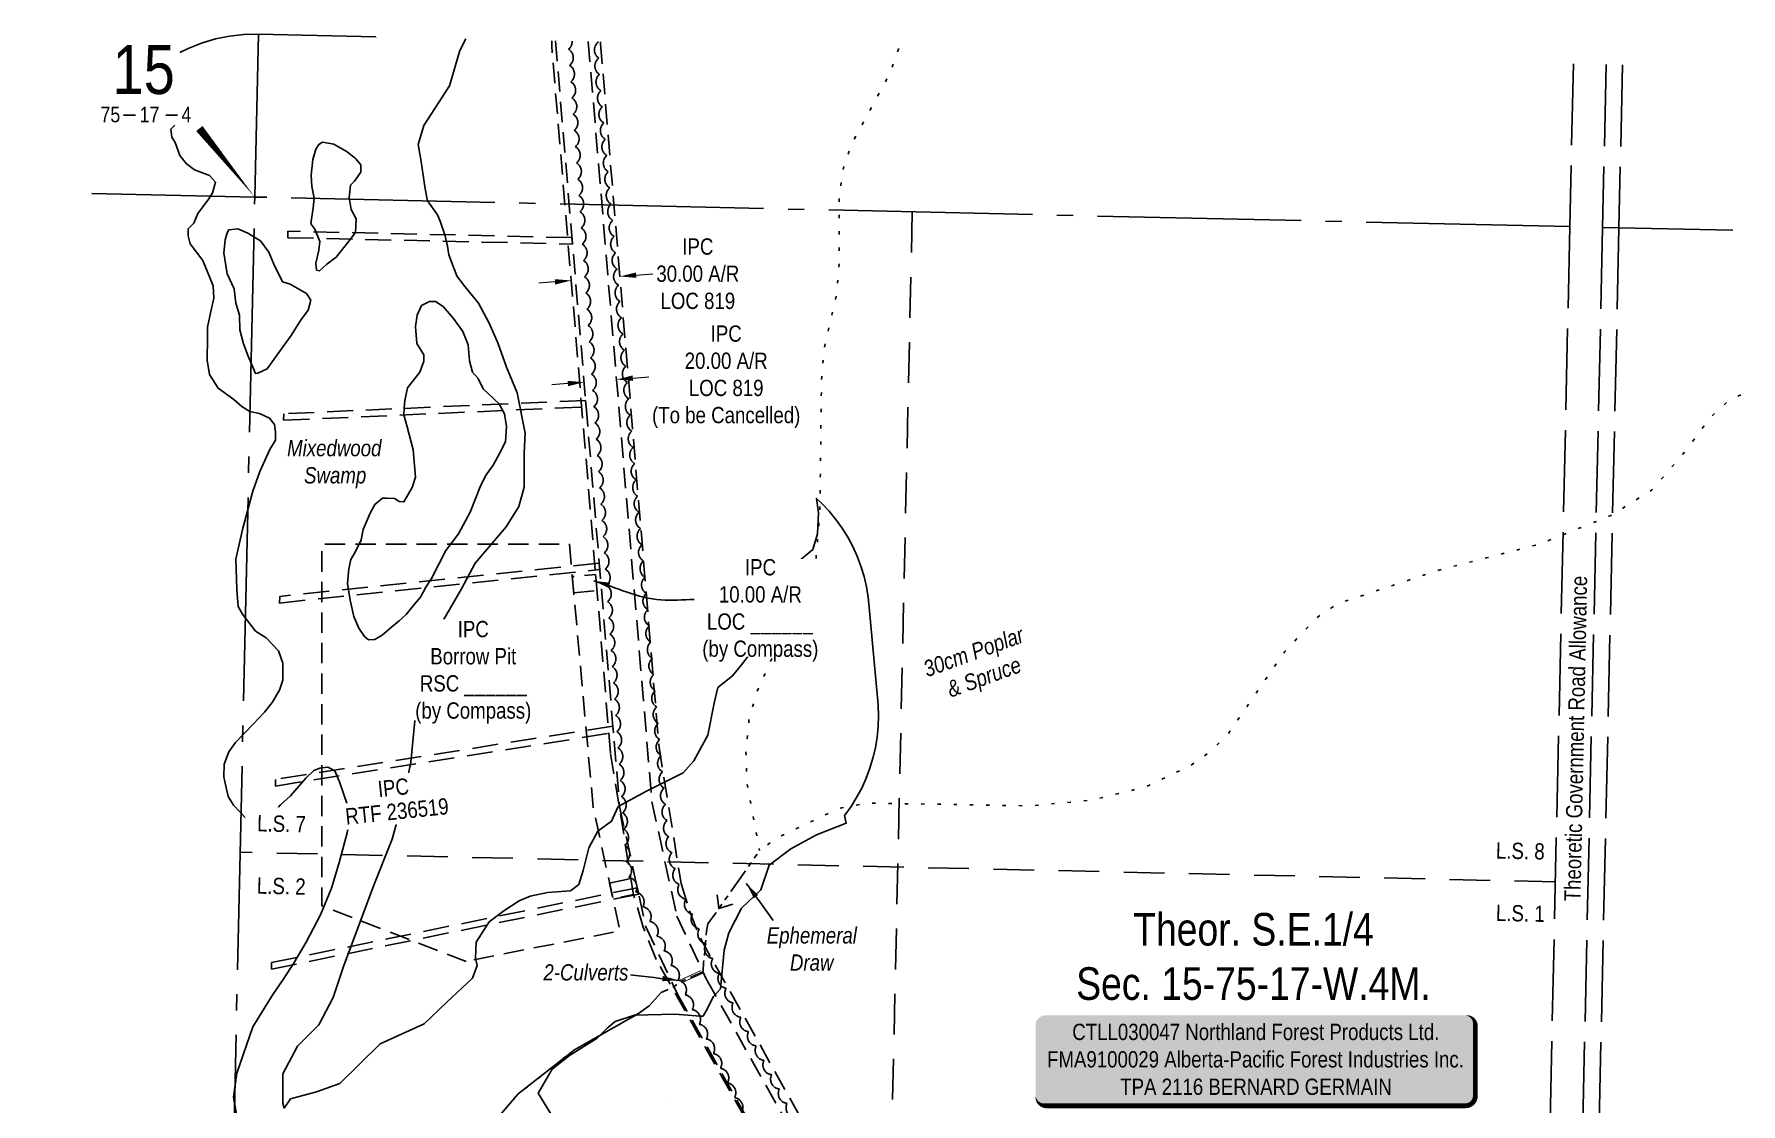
# Model space of a CAD drawing. Extents: x 398383 to 402710, y 6149487 to 6151334.
# Drawn here: x 401663 to 402710, y 6150678 to 6151334 of the extents above; entities that cross this region are included whole.
import ezdxf
from ezdxf.enums import TextEntityAlignment as Align

# ---------------------------------------------------------------- set-up
doc = ezdxf.new("R2010")
doc.units = 0
doc.header["$LTSCALE"] = 5
for name, pattern in [('0', [1, 1, 0]), ('foc-ACCESSROAD', [3.75, 2.5, -1.25]), ('foc-LSD', [8, 5, -3]), ('foc-QUARTERLINE', [33, 25, -3, 2, -3]), ('foc-TOPO-ephemeral', [6.25, 3.125, -0.625, 0.625, -0.625, 0.625, -0.625]), ('foc-UNSURVEYED', [12.5, 10, -2.5]), ('foc-WHEELTRACKS', [2, 0.4, -1.6]), ('HIDDEN2', [4.7625, 3.175, -1.5875])]:
    doc.linetypes.add(name, pattern=pattern)
for name, color, linetype in [('10', 1, 'Continuous'), ('9', 3, 'Continuous'), ('C-AR', 13, 'foc-ACCESSROAD'), ('C-SYMBOL', 7, 'Continuous'), ('C-WS', 13, 'foc-ACCESSROAD'), ('Contour_Line_Intermediate', 254, 'Continuous'), ('L-QSEC', 8, 'foc-QUARTERLINE'), ('L-ROAD-T', 7, 'Continuous'), ('L-SECLBL', 7, 'Continuous'), ('L-SECTION-LSD', 7, 'foc-LSD'), ('L-USEC', 7, 'foc-UNSURVEYED'), ('T-BUSH', 110, '0'), ('T-BUSH-T', 110, 'Continuous'), ('T-DRAW', 143, 'foc-TOPO-ephemeral'), ('T-EXISTING TFA', 220, 'HIDDEN2'), ('T-EXISTING TFA-T', 220, 'Continuous'), ('T-WATER-P3', 160, 'foc-WHEELTRACKS'), ('T-WATER-T', 170, 'Continuous'), ('WETLAND', 143, 'Continuous'), ('WETLAND-T', 146, 'Continuous')]:
    doc.layers.add(name, color=color, linetype=linetype)
for name, color, linetype, lineweight in [('AS-GENERAL', 48, 'Continuous', 18), ('C-AR-T', 13, 'Continuous', 9), ('T-TEXT', 48, 'Continuous', 18)]:
    doc.layers.add(name, color=color, linetype=linetype, lineweight=lineweight)
doc.styles.add('100L', font='ARIALN.TTF', dxfattribs={"height": 11})
doc.styles.add('175L', font='ARIALN.TTF', dxfattribs={"height": 20})
doc.styles.add('80', font='ARIALN.TTF', dxfattribs={"height": 10})
doc.styles.add('80CG', font='ARIALN.TTF', dxfattribs={"height": 10})
doc.styles.add('80L', font='ARIALN.TTF', dxfattribs={"height": 10})
doc.styles.add('foc-LtypeFont', font='ARIALN.TTF', dxfattribs={"height": 7.35})
doc.styles.add('SIMPLEX', font='ARIALN.TTF')
doc.linetypes.add('foc-TOPO-flowdirection-NOLINE', pattern='A,0,[">",foc-LtypeFont,S=0.3,R=0,X=0,Y=-0.945],-20,[">",foc-LtypeFont,S=0.3,R=0,X=0,Y=-0.945],0', length=20)
doc.dimstyles.new('Compass 5 000', dxfattribs={"dimscale": 5, "dimtxt": 9, "dimasz": 2, "dimexe": 0.2, "dimexo": 0.0625, "dimgap": 0.5, "dimtad": 0, "dimtih": 1, "dimtoh": 1, "dimzin": 0, "dimdsep": 46, "dimtxsty": '80CG', "dimcen": 0.1, "dimse1": 1, "dimse2": 1, "dimclrd": 256, "dimclrt": 256, "dimaunit": 1, "dimadec": 4, "dimazin": 0, "dimtfac": 0.06, "dimtofl": 0, "dimtmove": 0, "dimatfit": 1, "dimfxl": 0.2, "dimtolj": 1, "dimtzin": 0, "dimlwd": -1, "dimarcsym": 0})

# ---------------------------------------------------------------- blocks, each defined once
blk = doc.blocks.new('L-SECLBL')
at = {"layer": '9', "color": 7}
for p, q in [((-5.1, -27.8), (-12.3, -27.8)), ((20.7, -27.8), (13.5, -27.8))]:
    blk.add_line(p, q, dxfattribs=at)
at = {"layer": '10', "color": 2, "style": 'SIMPLEX'}
blk.add_attdef('SEC', text='', height=30, dxfattribs=at).set_placement((0, 0), align=Align.MIDDLE)
at = {"layer": '10', "color": 5, "style": '80L'}
blk.add_attdef('TWP', text='', height=9.5, dxfattribs=at).set_placement((-14.4, -27.4), align=Align.MIDDLE_RIGHT)
blk.add_attdef('RGE', text='', height=9.5, dxfattribs=at).set_placement((3.6, -27.4), align=Align.MIDDLE_CENTER)
blk.add_attdef('MER', text='', height=9.5, dxfattribs=at).set_placement((23.2, -27.4), align=Align.MIDDLE_LEFT)
blk = doc.blocks.new('*U435')
h = blk.add_hatch(color=255)
edge = h.paths.add_edge_path()
edge.add_line((-129, -28.5), (129, -28.5))
edge.add_arc((129, -22.5), 6, 270, 360)
edge.add_line((135, -22.5), (135, 21))
edge.add_arc((129, 21), 6, 0, 90)
edge.add_line((129, 27), (-129, 27))
edge.add_arc((-129, 21), 6, 90, 180)
edge.add_line((-135, 21), (-135, -22.5))
edge.add_arc((-129, -22.5), 6, 180, 270)
at = {"color": 44, "flags": 128}
blk.add_lwpolyline([(-129, -28.5, 3, 3, 0), (129, -28.5, 3, 3, 0.414214), (135, -22.5, 3, 3, 0), (135, 21, 3, 0, 0.414214), (129, 27, 0, 0, 0), (-129, 27, 0, 0, 0.414214), (-135, 21, 0, 0, 0), (-135, -22.5, 0, 3, 0.414214)], format="xyseb", close=True, dxfattribs=at)
at = {"color": 44, "style": '80'}
blk.add_attdef('ENTER_TEXT_001', (-36, -5), '', height=10, dxfattribs=at)
blk = doc.blocks.new('*D458')
at = {"layer": 'C-AR-T', "transparency": 16777216}
for p, q in [((402032, 6151186.2), (402042.3, 6151187)), ((401982.2, 6151182), (401972.2, 6151181.2))]:
    blk.add_line(p, q, dxfattribs=at)
for points in [[(402031.9, 6151187.8), (402032.2, 6151184.5), (402022.1, 6151185.4)], [(401982.1, 6151183.7), (401982.3, 6151180.4), (401992.2, 6151182.9)]]:
    blk.add_solid(points, dxfattribs=at)
at = {"layer": 'C-AR-T', "transparency": 16777216, "insert": (402069.9, 6151187), "char_height": 10, "attachment_point": 5, "style": '80CG', "bg_fill": 3, "box_fill_scale": 1.1, "bg_fill_color": 256, "bg_fill_true_color": 13158600, "bg_fill_transparency": 0}
blk.add_mtext('\\A1;IPC\\P30.00 A/R\\PLOC 819', dxfattribs=at)
blk = doc.blocks.new('*D459')
at = {"layer": 'C-AR-T', "transparency": 16777216}
for p, q in [((402030, 6151123), (402039.9, 6151123.8)), ((401990.1, 6151119.6), (401980.2, 6151118.8))]:
    blk.add_line(p, q, dxfattribs=at)
for points in [[(402029.8, 6151124.6), (402030.1, 6151121.3), (402020, 6151122.1)], [(401990, 6151121.3), (401990.3, 6151118), (402000.1, 6151120.5)]]:
    blk.add_solid(points, dxfattribs=at)
at = {"layer": 'C-AR-T', "transparency": 16777216, "insert": (402087.3, 6151123.8), "char_height": 10, "attachment_point": 5, "style": '80CG', "bg_fill": 3, "box_fill_scale": 1.1, "bg_fill_color": 256, "bg_fill_true_color": 13158600, "bg_fill_transparency": 0}
blk.add_mtext('\\A1;IPC\\P20.00 A/R\\PLOC 819\\P(To be Cancelled)', dxfattribs=at)

msp = doc.modelspace()

# ---------------------------------------------------------------- linework, layer by layer
at = {"layer": 'AS-GENERAL', "const_width": 0.5, "flags": 128}
for points in [[(402059.194, 6150753.611), (402072.01, 6150759.454)], [(402072.863, 6150757.693), (402060.019, 6150751.89)]]:
    msp.add_lwpolyline(points, dxfattribs=at)
at = {"layer": 'C-AR'}
for points in [[(402203.551, 6149495.768), (402216.748, 6149627.374), (402233.568, 6149740.545), (402235.62, 6149789.806), (402225.161, 6149910.512), (402222.538, 6149956.557), (402222.363, 6150001.278), (402224.326, 6150030.381), (402228.744, 6150061.447), (402255.346, 6150173.078), (402259.068, 6150206.685), (402258.942, 6150229.77), (402255.481, 6150259.751), (402226.775, 6150384.793), (402203.449, 6150457.432), (402153.602, 6150570.967), (402044.349, 6150766.216), (402036.347, 6150786.08), (402030.401, 6150806.046), (402016.275, 6150892.829), (401980.186, 6151327.118), (401980.184, 6151329.988)], [(401982.536, 6151329.935), (402021.906, 6150860.039), (402037.941, 6150786.292), (402057.189, 6150745.224), (402145.641, 6150587.651), (402188.036, 6150499.091), (402208.708, 6150448.215), (402222.701, 6150405.977), (402257.167, 6150261.665), (402261.81, 6150205.082), (402245.723, 6150123.398), (402234.605, 6150082.486), (402224.676, 6150019.459), (402223.382, 6149976.137), (402239.32, 6149769.751), (402234.649, 6149729.4), (402223.493, 6149671.154), (402204.546, 6149495.746)], [(402002.637, 6151329.482), (402041.719, 6150863.01), (402056.998, 6150792.738), (402074.981, 6150754.372), (402163.393, 6150596.87), (402206.33, 6150507.178), (402227.478, 6150455.129), (402241.948, 6150411.453), (402276.967, 6150264.823), (402281.962, 6150203.946), (402265.201, 6150118.839), (402254.184, 6150078.297), (402244.622, 6150017.598), (402243.398, 6149976.61), (402259.401, 6149769.367), (402254.424, 6149726.366), (402243.282, 6149668.195), (402224.606, 6149495.294)], [(402010.173, 6151329.313), (402010.173, 6151328.374), (402046.063, 6150896.486), (402059.691, 6150812.762), (402064.687, 6150795.984), (402071.452, 6150779.193), (402180.478, 6150584.347), (402231.529, 6150468.072), (402255.717, 6150392.747), (402285.081, 6150264.842), (402288.921, 6150231.577), (402289.065, 6150205.111), (402284.948, 6150167.932), (402258.238, 6150055.848), (402254.172, 6150027.257), (402252.355, 6150000.326), (402252.523, 6149957.469), (402255.076, 6149912.66), (402265.662, 6149790.479), (402263.464, 6149737.708), (402246.515, 6149623.671), (402233.622, 6149495.091)]]:
    msp.add_lwpolyline(points, dxfattribs=at)
at = {"layer": 'C-AR', "flags": 128}
for points in [[(401993.736, 6150991.2), (402007.993, 6150992.491), (402007.165, 6151002.453), (401992.834, 6151001.155)], [(402015.771, 6150813.083), (402028.795, 6150815.915), (402030.401, 6150806.046), (402017.895, 6150803.315)]]:
    msp.add_lwpolyline(points, close=True, dxfattribs=at)
at = {"layer": 'Contour_Line_Intermediate', "color": 254, "linetype": 'HIDDEN2', "true_color": 0xd9d9d9, "elevation": 640.6, "flags": 128}
msp.add_lwpolyline([(402051.287, 6150678.587), (402051.284, 6150678.588), (402051.266, 6150678.606), (402051.282, 6150678.587), (402051.284, 6150678.584), (402051.288, 6150678.583), (402051.287, 6150678.587)], close=True, dxfattribs=at)
at = {"layer": 'L-QSEC'}
for p, q in [((401797.936, 6151234.106), (401800.167, 6151334.043)), ((401797.936, 6151234.106), (401697.959, 6151236.358)), ((401779.978, 6150429.957), (401797.936, 6151234.106)), ((402605.138, 6151215.925), (401797.936, 6151234.106)), ((402705.114, 6151213.674), (402625.242, 6151215.472))]:
    msp.add_line(p, q, dxfattribs=at)
at = {"layer": 'L-SECLBL', "flags": 128}
msp.add_lwpolyline([(401797.936, 6151234.106, 0, 4.998, 0), (401763.917, 6151276.165, 0, 0, 0)], format="xyseb", dxfattribs=at)
at = {"layer": 'L-SECTION-LSD'}
for p, q in [((402201.537, 6151225.016), (402183.656, 6150420.867)), ((402596.236, 6150813.851), (401788.957, 6150832.032))]:
    msp.add_line(p, q, dxfattribs=at)
at = {"layer": 'L-USEC'}
for p, q in [((402607.351, 6151315.862), (402605.138, 6151215.925)), ((402627.455, 6151315.409), (402625.242, 6151215.48)), ((402637.507, 6151315.183), (402635.294, 6151215.257)), ((402605.138, 6151215.925), (402587.333, 6150411.777)), ((402625.242, 6151215.472), (402607.437, 6150411.332)), ((402635.294, 6151215.257), (402617.712, 6150421.161))]:
    msp.add_line(p, q, dxfattribs=at)
at = {"layer": 'T-BUSH', "flags": 128}
for points in [[(402204.66, 6149495.743, 0.18322405), (402202.652, 6149499.575, 0.52056705), (402203.797, 6149509.506, 0.52056705), (402204.943, 6149519.436, 0.52056705), (402206.088, 6149529.366, 0.52056705), (402207.233, 6149539.297, 0.52056705), (402208.379, 6149549.227, 0.52056705), (402209.524, 6149559.157, 0.52056705), (402210.669, 6149569.088, 0.52056705), (402211.815, 6149579.018, 0.52056705), (402212.96, 6149588.948, 0.52056705), (402214.105, 6149598.879, 0.52056705), (402215.251, 6149608.809, 0.52056705), (402216.396, 6149618.739, 0.52056705), (402217.542, 6149628.67, 0.52056705), (402218.687, 6149638.6, 0.52056705), (402219.832, 6149648.53, 0.52056705), (402220.978, 6149658.461, 0.52056705), (402222.123, 6149668.391, 0.52056705), (402223.268, 6149678.321, 0.52056705), (402224.414, 6149688.252, 0.52056705), (402225.559, 6149698.182, 0.52056705), (402226.704, 6149708.112, 0.52056705), (402227.85, 6149718.043, 0.52056705), (402228.995, 6149727.973, 0.52056705), (402230.14, 6149737.903, 0.52056705), (402231.286, 6149747.834, 0.52056705), (402232.431, 6149757.764, 0.52056705), (402233.576, 6149767.694, 0.52056705), (402234.722, 6149777.625, 0.52056705), (402235.867, 6149787.555, 0.52056705), (402236.682, 6149797.497, 0.52056705), (402236.272, 6149807.485, 0.52056705), (402235.863, 6149817.473, 0.52056705), (402235.453, 6149827.461, 0.52056705), (402235.043, 6149837.448, 0.52056705), (402234.633, 6149847.436, 0.52056705), (402234.224, 6149857.424, 0.52056705), (402233.814, 6149867.412, 0.52056705), (402233.404, 6149877.399, 0.52056705), (402232.994, 6149887.387, 0.52056705), (402232.585, 6149897.375, 0.52056705), (402232.175, 6149907.363, 0.52056705), (402231.765, 6149917.35, 0.52056705), (402231.355, 6149927.338, 0.52056705), (402230.946, 6149937.326, 0.52056705), (402230.536, 6149947.314, 0.52056705), (402230.126, 6149957.302, 0.52056705), (402229.717, 6149967.289, 0.52056705), (402229.307, 6149977.277, 0.52056705), (402228.897, 6149987.265, 0.52056705), (402228.487, 6149997.253, 0.52056705), (402228.078, 6150007.24, 0.52056705), (402227.668, 6150017.228, 0.52056705), (402227.258, 6150027.216, 0.52056705), (402226.848, 6150037.204, 0.52056705), (402226.439, 6150047.191, 0.52056705), (402228.043, 6150056.993, 0.52056705), (402230.275, 6150066.737, 0.52056705), (402232.507, 6150076.481, 0.52056705), (402234.739, 6150086.224, 0.52056705), (402236.971, 6150095.968, 0.52056705), (402239.203, 6150105.712, 0.52056705), (402241.435, 6150115.456, 0.52056705), (402243.667, 6150125.2, 0.52056705), (402245.899, 6150134.943, 0.52056705), (402248.131, 6150144.687, 0.52056705), (402250.363, 6150154.431, 0.52056705), (402252.595, 6150164.175, 0.52056705), (402254.827, 6150173.918, 0.52056705), (402256.558, 6150183.735, 0.52056705), (402257.193, 6150193.711, 0.52056705), (402257.827, 6150203.687, 0.52056705), (402258.462, 6150213.663, 0.52056705), (402257.991, 6150223.592, 0.52056705), (402256.504, 6150233.477, 0.52056705), (402255.018, 6150243.362, 0.52056705), (402253.531, 6150253.247, 0.52056705), (402252.045, 6150263.132, 0.52056705), (402250.558, 6150273.017, 0.52056705), (402249.072, 6150282.902, 0.52056705), (402247.585, 6150292.787, 0.52056705), (402246.099, 6150302.672, 0.52056705), (402243.711, 6150312.346, 0.52056705), (402240.663, 6150321.866, 0.52056705), (402237.615, 6150331.386, 0.52056705), (402234.566, 6150340.906, 0.52056705), (402231.518, 6150350.426, 0.52056705), (402228.47, 6150359.946, 0.52056705), (402225.422, 6150369.467, 0.52056705), (402222.373, 6150378.987, 0.52056705), (402219.325, 6150388.507, 0.52056705), (402216.277, 6150398.027, 0.52056705), (402213.229, 6150407.547, 0.52056705), (402210.181, 6150417.067, 0.52056705), (402207.132, 6150426.587, 0.52056705), (402204.084, 6150436.107, 0.52056705), (402201.036, 6150445.627, 0.52056705), (402197.988, 6150455.147, 0.52056705), (402194.939, 6150464.667, 0.52056705), (402191.891, 6150474.187, 0.52056705), (402188.434, 6150483.543, 0.52056705), (402184.059, 6150492.531, 0.52056705), (402179.685, 6150501.519, 0.52056705), (402175.31, 6150510.507, 0.52056705), (402170.935, 6150519.495, 0.52056705), (402166.56, 6150528.483, 0.52056705), (402162.185, 6150537.471, 0.52056705), (402157.811, 6150546.459, 0.52056705), (402153.436, 6150555.447, 0.52056705), (402149.061, 6150564.435, 0.52056705), (402144.686, 6150573.424, 0.52056705), (402140.312, 6150582.412, 0.52056705), (402135.937, 6150591.4, 0.52056705), (402131.562, 6150600.388, 0.52056705), (402127.187, 6150609.376, 0.52056705), (402122.813, 6150618.364, 0.52056705), (402118.438, 6150627.352, 0.52056705), (402114.104, 6150636.359, 0.52056705), (402109.771, 6150645.368, 0.52056705), (402105.439, 6150654.376, 0.52056705), (402101.106, 6150663.385, 0.52056705), (402096.774, 6150672.393, 0.52056705), (402092.441, 6150681.402, 0.52056705), (402088.108, 6150690.41, 0.52056705), (402083.776, 6150699.419, 0.52056705), (402079.443, 6150708.427, 0.52056705), (402075.111, 6150717.435, 0.52056705), (402070.778, 6150726.444, 0.52056705), (402066.446, 6150735.452, 0.52056705), (402062.113, 6150744.461, 0.52056705), (402057.781, 6150753.469, 0.52056705), (402053.448, 6150762.478, 0.52056705), (402049.115, 6150771.486, 0.52056705), (402044.783, 6150780.495, 0.52056705), (402040.45, 6150789.503, 0.52056705), (402036.118, 6150798.512, 0.52056705), (402031.785, 6150807.52, 0.52056705), (402027.453, 6150816.528, 0.52056705), (402025.828, 6150826.256, 0.52056705), (402025.121, 6150836.227, 0.52056705), (402024.415, 6150846.198, 0.52056705), (402023.709, 6150856.169, 0.52056705), (402023.002, 6150866.14, 0.52056705), (402022.296, 6150876.112, 0.52056705), (402021.589, 6150886.083, 0.52056705), (402020.883, 6150896.054, 0.52056705), (402020.177, 6150906.025, 0.52056705), (402019.47, 6150915.996, 0.52056705), (402018.764, 6150925.967, 0.52056705), (402018.057, 6150935.939, 0.52056705), (402017.351, 6150945.91, 0.52056705), (402016.645, 6150955.881, 0.52056705), (402015.938, 6150965.852, 0.52056705), (402015.232, 6150975.823, 0.52056705), (402014.525, 6150985.794, 0.52056705), (402013.819, 6150995.766, 0.52056705), (402013.113, 6151005.737, 0.52056705), (402012.406, 6151015.708, 0.52056705), (402011.7, 6151025.679, 0.52056705), (402010.994, 6151035.65, 0.52056705), (402010.287, 6151045.621, 0.52056705), (402009.581, 6151055.593, 0.52056705), (402008.874, 6151065.564, 0.52056705), (402008.168, 6151075.535, 0.52056705), (402007.462, 6151085.506, 0.52056705), (402006.755, 6151095.477, 0.52056705), (402006.049, 6151105.448, 0.52056705), (402005.342, 6151115.42, 0.52056705), (402004.636, 6151125.391, 0.52056705), (402003.93, 6151135.362, 0.52056705), (402003.223, 6151145.333, 0.52056705), (402002.517, 6151155.304, 0.52056705), (402001.81, 6151165.275, 0.52056705), (402001.104, 6151175.247, 0.52056705), (402000.398, 6151185.218, 0.52056705), (401999.691, 6151195.189, 0.52056705), (401998.985, 6151205.16, 0.52056705), (401998.279, 6151215.131, 0.52056705), (401997.572, 6151225.103, 0.52056705), (401996.866, 6151235.074, 0.52056705), (401996.159, 6151245.045, 0.52056705), (401995.453, 6151255.016, 0.52056705), (401994.747, 6151264.987, 0.52056705), (401994.04, 6151274.958, 0.52056705), (401993.334, 6151284.93, 0.52056705), (401992.627, 6151294.901, 0.52056705), (401991.921, 6151304.872, 0.52056705), (401991.215, 6151314.843, 0.52056705), (401990.508, 6151324.814, 0.23260516), (401992.764, 6151329.705)], [(402222.099, 6149495.35, -0.16403937), (402224.852, 6149498.111, -0.52056705), (402226.338, 6149507.996, -0.52056705), (402227.824, 6149517.881, -0.52056705), (402229.311, 6149527.766, -0.52056705), (402230.797, 6149537.651, -0.52056705), (402232.283, 6149547.536, -0.52056705), (402233.77, 6149557.421, -0.52056705), (402235.256, 6149567.306, -0.52056705), (402236.742, 6149577.191, -0.52056705), (402238.229, 6149587.076, -0.52056705), (402239.715, 6149596.961, -0.52056705), (402241.202, 6149606.847, -0.52056705), (402242.688, 6149616.732, -0.52056705), (402244.174, 6149626.617, -0.52056705), (402245.661, 6149636.502, -0.52056705), (402247.147, 6149646.387, -0.52056705), (402248.633, 6149656.272, -0.52056705), (402250.12, 6149666.157, -0.52056705), (402251.606, 6149676.042, -0.52056705), (402253.092, 6149685.927, -0.52056705), (402254.447, 6149695.83, -0.52056705), (402255.705, 6149705.747, -0.52056705), (402256.962, 6149715.664, -0.52056705), (402258.22, 6149725.58, -0.52056705), (402259.477, 6149735.497, -0.52056705), (402260.735, 6149745.414, -0.52056705), (402261.993, 6149755.331, -0.52056705), (402263.25, 6149765.247, -0.52056705), (402264.508, 6149775.164, -0.52056705), (402265.765, 6149785.081, -0.52056705), (402265.06, 6149794.991, -0.52056705), (402263.735, 6149804.899, -0.52056705), (402262.41, 6149814.807, -0.52056705), (402261.085, 6149824.715, -0.52056705), (402259.76, 6149834.623, -0.52056705), (402258.821, 6149844.571, -0.52056705), (402258.051, 6149854.538, -0.52056705), (402257.281, 6149864.504, -0.52056705), (402256.51, 6149874.471, -0.52056705), (402255.74, 6149884.437, -0.52056705), (402254.969, 6149894.403, -0.52056705), (402254.199, 6149904.37, -0.52056705), (402253.428, 6149914.336, -0.52056705), (402252.658, 6149924.303, -0.52056705), (402251.888, 6149934.269, -0.52056705), (402251.195, 6149944.238, -0.52056705), (402251.437, 6149954.231, -0.52056705), (402251.679, 6149964.224, -0.52056705), (402251.921, 6149974.217, -0.52056705), (402252.163, 6149984.211, -0.52056705), (402252.405, 6149994.204, -0.52056705), (402252.647, 6150004.197, -0.52056705), (402252.889, 6150014.19, -0.52056705), (402253.131, 6150024.183, -0.52056705), (402253.373, 6150034.177, -0.52056705), (402253.615, 6150044.17, -0.52056705), (402255.222, 6150053.975, -0.52056705), (402257.698, 6150063.659, -0.52056705), (402260.174, 6150073.344, -0.52056705), (402262.65, 6150083.029, -0.52056705), (402265.126, 6150092.713, -0.52056705), (402267.602, 6150102.398, -0.52056705), (402270.078, 6150112.082, -0.52056705), (402272.554, 6150121.767, -0.52056705), (402275.03, 6150131.452, -0.52056705), (402277.506, 6150141.136, -0.52056705), (402279.982, 6150150.821, -0.52056705), (402282.459, 6150160.506, -0.52056705), (402284.935, 6150170.19, -0.52056705), (402286.31, 6150180.059, -0.52056705), (402287.112, 6150190.023, -0.52056705), (402287.914, 6150199.987, -0.52056705), (402288.715, 6150209.951, -0.52056705), (402288.019, 6150219.901, -0.52056705), (402287.04, 6150229.849, -0.52056705), (402286.061, 6150239.797, -0.52056705), (402285.082, 6150249.745, -0.52056705), (402284.101, 6150259.693, -0.52056705), (402281.839, 6150269.43, -0.52056705), (402279.577, 6150279.167, -0.52056705), (402277.315, 6150288.904, -0.52056705), (402275.053, 6150298.641, -0.52056705), (402272.791, 6150308.377, -0.52056705), (402270.528, 6150318.114, -0.52056705), (402268.266, 6150327.851, -0.52056705), (402265.975, 6150337.581, -0.52056705), (402263.404, 6150347.24, -0.52056705), (402260.833, 6150356.9, -0.52056705), (402258.262, 6150366.56, -0.52056705), (402255.691, 6150376.22, -0.52056705), (402253.12, 6150385.88, -0.52056705), (402250.549, 6150395.54, -0.52056705), (402247.978, 6150405.2, -0.52056705), (402245.407, 6150414.86, -0.52056705), (402242.573, 6150424.435, -0.52056705), (402239.032, 6150433.783, -0.52056705), (402235.491, 6150443.131, -0.52056705), (402231.95, 6150452.479, -0.52056705), (402228.408, 6150461.827, -0.52056705), (402224.867, 6150471.175, -0.52056705), (402221.326, 6150480.522, -0.52056705), (402217.785, 6150489.87, -0.52056705), (402214.244, 6150499.218, -0.52056705), (402210.404, 6150508.439, -0.52056705), (402206.131, 6150517.476, -0.52056705), (402201.857, 6150526.513, -0.52056705), (402197.584, 6150535.549, -0.52056705), (402193.311, 6150544.586, -0.52056705), (402189.038, 6150553.623, -0.52056705), (402184.764, 6150562.66, -0.52056705), (402180.491, 6150571.696, -0.52056705), (402176.218, 6150580.733, -0.52056705), (402171.945, 6150589.77, -0.52056705), (402167.272, 6150598.605, -0.52056705), (402162.54, 6150607.41, -0.52056705), (402157.808, 6150616.215, -0.52056705), (402153.075, 6150625.02, -0.52056705), (402148.343, 6150633.825, -0.52056705), (402143.611, 6150642.63, -0.52056705), (402138.879, 6150651.435, -0.52056705), (402134.146, 6150660.24, -0.52056705), (402129.414, 6150669.045, -0.52056705), (402124.682, 6150677.85, -0.52056705), (402119.95, 6150686.656, -0.52056705), (402115.217, 6150695.461, -0.52056705), (402110.485, 6150704.266, -0.52056705), (402105.753, 6150713.071, -0.52056705), (402101.021, 6150721.876, -0.52056705), (402096.288, 6150730.681, -0.52056705), (402091.556, 6150739.486, -0.52056705), (402087.234, 6150748.493, -0.52056705), (402083.119, 6150757.603, -0.52056705), (402079.004, 6150766.713, -0.52056705), (402074.889, 6150775.823, -0.52056705), (402070.774, 6150784.933, -0.52056705), (402066.659, 6150794.043, -0.52056705), (402062.544, 6150803.153, -0.52056705), (402058.429, 6150812.263, -0.52056705), (402056.035, 6150821.93, -0.52056705), (402054.024, 6150831.722, -0.52056705), (402052.013, 6150841.514, -0.52056705), (402050.98, 6150851.45, -0.52056705), (402050.079, 6150861.405, -0.52056705), (402049.178, 6150871.361, -0.52056705), (402048.277, 6150881.316, -0.52056705), (402047.376, 6150891.272, -0.52056705), (402046.476, 6150901.227, -0.52056705), (402045.575, 6150911.183, -0.52056705), (402044.674, 6150921.138, -0.52056705), (402043.773, 6150931.094, -0.52056705), (402042.873, 6150941.049, -0.52056705), (402041.972, 6150951.005, -0.52056705), (402041.071, 6150960.96, -0.52056705), (402040.17, 6150970.916, -0.52056705), (402039.269, 6150980.871, -0.52056705), (402038.369, 6150990.827, -0.52056705), (402037.468, 6151000.782, -0.52056705), (402036.567, 6151010.738, -0.52056705), (402035.666, 6151020.693, -0.52056705), (402034.766, 6151030.649, -0.52056705), (402033.865, 6151040.604, -0.52056705), (402032.964, 6151050.56, -0.52056705), (402032.063, 6151060.515, -0.52056705), (402031.162, 6151070.471, -0.52056705), (402030.262, 6151080.426, -0.52056705), (402029.361, 6151090.382, -0.52056705), (402028.46, 6151100.337, -0.52056705), (402027.559, 6151110.293, -0.52056705), (402026.659, 6151120.248, -0.52056705), (402025.758, 6151130.204, -0.52056705), (402024.857, 6151140.159, -0.52056705), (402023.956, 6151150.115, -0.52056705), (402023.056, 6151160.07, -0.52056705), (402022.155, 6151170.026, -0.52056705), (402021.254, 6151179.981, -0.52056705), (402020.353, 6151189.937, -0.52056705), (402019.452, 6151199.892, -0.52056705), (402018.552, 6151209.848, -0.52056705), (402017.651, 6151219.803, -0.52056705), (402016.75, 6151229.759, -0.52056705), (402015.849, 6151239.714, -0.52056705), (402014.949, 6151249.67, -0.52056705), (402014.048, 6151259.625, -0.52056705), (402013.147, 6151269.581, -0.52056705), (402012.246, 6151279.536, -0.52056705), (402011.345, 6151289.492, -0.52056705), (402010.445, 6151299.447, -0.52056705), (402009.544, 6151309.403, -0.52056705), (402009.072, 6151319.378, -0.51744799), (402008.977, 6151329.34)]]:
    msp.add_lwpolyline(points, format="xyb", dxfattribs=at)
at = {"layer": 'T-DRAW', "flags": 128}
msp.add_lwpolyline([(402040.12, 6150737.634), (402047.313, 6150745.894), (402054.438, 6150748.972), (402059.128, 6150752.554), (402073.131, 6150758.651), (402073.346, 6150764.536), (402073.813, 6150767.317), (402075.266, 6150783.626), (402076.08, 6150788.031), (402087.245, 6150803.822), (402107.833, 6150833.025)], dxfattribs=at)
at = {"layer": 'T-DRAW', "linetype": 'ByBlock', "flags": 128}
msp.add_lwpolyline([(402081.863, 6150805.922), (402082.713, 6150797.412), (402091.389, 6150800.058)], dxfattribs=at)
at = {"layer": 'T-EXISTING TFA'}
for points in [[(401992.65, 6151209.223), (401818.247, 6151213.151), (401818.157, 6151209.154), (401992.986, 6151205.216)], [(402001.02, 6151109.317), (401815.745, 6151101.132), (401815.656, 6151097.125), (402001.354, 6151105.329)], [(402009.39, 6151009.419), (401813.241, 6150988.984), (401813.151, 6150984.954), (402009.724, 6151005.434)], [(402018.109, 6150905.358), (402017.774, 6150909.353), (401810.733, 6150876.707), (401810.643, 6150872.645), (402018.109, 6150905.358)], [(402032.737, 6150810.225), (402033.586, 6150806.317), (401808.131, 6150760.197), (401808.223, 6150764.297), (402032.737, 6150810.225)]]:
    msp.add_lwpolyline(points, close=True, dxfattribs=at)
at = {"layer": 'T-WATER-P3', "flags": 128}
for points in [[(402193.028, 6151325.194), (402193.06, 6151324.801), (402187.831, 6151309.972), (402165.766, 6151269.436), (402159.627, 6151254.281), (402156.595, 6151234.224), (402156.776, 6151194.586), (402155.2, 6151175.008), (402147.452, 6151141.056), (402145.807, 6151121.243), (402144.827, 6151041.3), (402141.506, 6151000.896), (402135.374, 6150985.923), (402119.03, 6150958.939), (402105.961, 6150929.918), (402101.254, 6150913.095), (402099.432, 6150893.348), (402100.134, 6150873.865), (402107.833, 6150833.025)], [(402710.113, 6151112.706), (402702.613, 6151109.095), (402691.768, 6151099.269), (402674.369, 6151076.04), (402655.465, 6151054.363), (402630.936, 6151038.884), (402586.559, 6151021.102), (402523.739, 6151004.853), (402462.501, 6150984.414), (402449.793, 6150976.034), (402429.956, 6150954.933), (402395.056, 6150904.106), (402384.732, 6150893.9), (402372.242, 6150885.091), (402344.33, 6150871.955), (402311.335, 6150863.922), (402274.328, 6150860.468), (402173.513, 6150862.177), (402156.082, 6150858.765), (402117.834, 6150840.438), (402107.833, 6150833.025)], [(402040.12, 6150737.634), (402033.513, 6150732.999), (401994.238, 6150710.774), (401959.568, 6150683.646), (401931.377, 6150650.527), (401907.068, 6150607.623), (401901.342, 6150592.332), (401883.884, 6150526.299), (401870.464, 6150497.472), (401859.459, 6150466.039), (401849.928, 6150410.185), (401844.509, 6150350.644), (401840.82, 6150333.78), (401827.58, 6150305.005), (401822.46, 6150288.317), (401818.526, 6150250.689), (401818.361, 6150174.905), (401814.564, 6150113.927), (401780.359, 6149957.891), (401756.744, 6149877.84), (401742.994, 6149849.804), (401716.997, 6149816.122), (401710.761, 6149801.571), (401706.234, 6149784.741), (401688.889, 6149739.179), (401662.516, 6149648.846)]]:
    msp.add_lwpolyline(points, dxfattribs=at)
at = {"layer": 'T-WATER-P3', "linetype": 'foc-TOPO-flowdirection-NOLINE', "flags": 128}
msp.add_lwpolyline([(402040.12, 6150737.634), (402033.513, 6150732.999), (401994.238, 6150710.774), (401959.568, 6150683.646), (401931.377, 6150650.527), (401907.068, 6150607.623), (401901.342, 6150592.332), (401883.884, 6150526.299), (401870.464, 6150497.472), (401859.459, 6150466.039), (401849.928, 6150410.185), (401844.509, 6150350.644), (401840.82, 6150333.78), (401827.58, 6150305.005), (401822.46, 6150288.317), (401818.526, 6150250.689), (401818.361, 6150174.905), (401814.564, 6150113.927), (401780.359, 6149957.891), (401756.744, 6149877.84), (401742.994, 6149849.804), (401716.997, 6149816.122), (401710.761, 6149801.571), (401706.234, 6149784.741), (401688.889, 6149739.179), (401662.516, 6149648.846)], dxfattribs=at)
at = {"layer": 'WETLAND'}
for points in [[(401752.045, 6151322.85), (401756.976, 6151325.332), (401765.238, 6151328.609), (401773.758, 6151331.139), (401782.469, 6151332.903), (401791.302, 6151333.886), (401800.188, 6151334.081), (401872.292, 6151332.41), (401872.292, 6151332.418)], [(401927.532, 6151331.174), (401923.877, 6151324.08), (401917.527, 6151302.384), (401901.652, 6151278.042), (401898.212, 6151266.4), (401899.8, 6151257.14), (401902.446, 6151239.148), (401904.051, 6151231.716), (401910.119, 6151223.273), (401911.706, 6151219.304), (401914.881, 6151210.308), (401916.204, 6151203.958), (401916.998, 6151198.667), (401922.025, 6151185.702), (401925.994, 6151180.146), (401935.254, 6151169.033), (401941.869, 6151156.598), (401947.16, 6151144.692), (401952.452, 6151129.61), (401959.067, 6151114), (401963.829, 6151089.129), (401963.3, 6151077.223), (401963.3, 6151056.056), (401960.125, 6151044.15), (401952.187, 6151031.714), (401933.137, 6151009.489), (401924.935, 6150993.614), (401913.558, 6150974.3), (401908.796, 6150965.039), (401906.236, 6150957.739), (401904.033, 6150952.339), (401898.874, 6150940.036), (401893.714, 6150887.252), (401888.952, 6150864.63), (401882.205, 6150840.023), (401871.092, 6150811.845), (401852.439, 6150761.839), (401846.089, 6150742.789), (401837.358, 6150726.12), (401824.261, 6150713.023), (401815.133, 6150695.957), (401815.133, 6150678.098), (401815.919, 6150674.955), (401819.975, 6150680.634), (401835.85, 6150684.867), (401850.137, 6150690.159), (401875.008, 6150714.5), (401901.996, 6150726.671), (401915.754, 6150739.9), (401931.629, 6150754.717), (401934.426, 6150762.532), (401933.469, 6150766.93), (401933.868, 6150776.895), (401941.731, 6150789.251), (401950.717, 6150795.991), (401960.265, 6150802.169), (401967.005, 6150804.977), (401977.676, 6150807.223), (401991.717, 6150808.347), (401996.772, 6150812.278), (401999.58, 6150820.703), (402002.95, 6150834.744), (402008.566, 6150844.853), (402016.991, 6150851.031), (402020.922, 6150860.018), (402038.333, 6150869.566), (402060.799, 6150880.798), (402067.539, 6150888.1), (402075.963, 6150903.826), (402079.895, 6150923.483), (402082.141, 6150933.031), (402091.128, 6150940.333), (402096.744, 6150947.072), (402102.922, 6150954.935), (402108.539, 6150966.73), (402113.032, 6150977.401), (402118.648, 6150993.127), (402129.319, 6151008.291), (402140.552, 6151017.839), (402143.36, 6151027.387), (402143.922, 6151040.305), (402142.688, 6151049.193), (402146.016, 6151046.075), (402150.49, 6151041.299), (402154.641, 6151036.241), (402158.453, 6151030.921), (402161.908, 6151025.364), (402164.993, 6151019.593), (402167.694, 6151013.633), (402169.999, 6151007.508), (402171.898, 6151001.246), (402173.384, 6150994.873), (402174.45, 6150988.417), (402174.888, 6150984.498), (402180.366, 6150924.772), (402180.57, 6150922.178), (402180.784, 6150915.638), (402180.57, 6150909.098), (402179.928, 6150902.586), (402178.862, 6150896.129), (402177.376, 6150889.756), (402175.477, 6150883.494), (402173.172, 6150877.37), (402170.471, 6150871.409), (402167.386, 6150865.638), (402163.931, 6150860.081), (402160.119, 6150854.762), (402159.996, 6150854.613), (402161.044, 6150849.794), (402142.799, 6150842.607), (402127.073, 6150834.182), (402113.593, 6150824.073), (402108.539, 6150808.908), (402096.744, 6150797.675), (402088.881, 6150782.511), (402086.073, 6150771.84), (402083.826, 6150748.251), (402079.333, 6150743.196), (402075.963, 6150736.456), (402073.155, 6150731.402), (402071.47, 6150731.402), (402055.744, 6150732.525), (402031.032, 6150731.963), (402019.237, 6150728.032), (402014.183, 6150724.1), (402008.005, 6150717.922), (401991.155, 6150707.251), (401980.484, 6150698.826), (401971.978, 6150684.177), (401979.672, 6150671.365)], [(401788.516, 6150661.028), (401784.944, 6150681.666), (401786.928, 6150696.35), (401796.85, 6150724.925), (401809.074, 6150744.769), (401815.424, 6150753.818), (401822.092, 6150764.295), (401829.394, 6150776.836), (401838.284, 6150793.664), (401844.952, 6150810.015), (401849.555, 6150824.938), (401854.635, 6150843.829), (401856.382, 6150853.354), (401854.794, 6150860.974), (401850.032, 6150875.262), (401847.015, 6150881.929), (401842.729, 6150884.31), (401837.967, 6150883.675), (401834.157, 6150882.247), (401829.235, 6150877.484), (401819.869, 6150866.689), (401813.678, 6150861.133), (401807.963, 6150854.624), (401800.66, 6150850.814), (401792.564, 6150852.719), (401784.944, 6150860.815), (401781.61, 6150866.213), (401780.181, 6150872.563), (401778.911, 6150878.278), (401779.229, 6150886.057), (401782.086, 6150893.677), (401786.055, 6150899.392), (401797.009, 6150910.504), (401803.994, 6150917.965), (401808.598, 6150923.998), (401813.202, 6150931.459), (401815.107, 6150937.65), (401815.107, 6150947.969), (401812.567, 6150955.589), (401804.947, 6150963.685), (401798.438, 6150967.654), (401790.341, 6150978.132), (401787.801, 6150982.735), (401786.849, 6150993.213), (401786.373, 6151011.787), (401790.341, 6151030.043), (401796.85, 6151053.697), (401800.978, 6151065.762), (401807.169, 6151079.097), (401810.662, 6151084.971), (401810.662, 6151089.733), (401810.027, 6151094.496), (401807.01, 6151098.464), (401800.819, 6151101.163), (401794.999, 6151102.584), (401790.024, 6151105.608), (401785.103, 6151109.894), (401775.419, 6151116.721), (401770.18, 6151125.135), (401768.751, 6151134.025), (401768.91, 6151148.153), (401768.91, 6151154.239), (401771.027, 6151163.764), (401772.879, 6151171.966), (401772.35, 6151179.639), (401766, 6151195.249), (401758.327, 6151205.303), (401757.004, 6151210.331), (401757.004, 6151214.564), (401760.444, 6151218.003), (401763.089, 6151224.089), (401769.704, 6151233.085), (401772.085, 6151236.789), (401773.937, 6151243.139), (401770.233, 6151247.372), (401760.973, 6151250.812), (401755.946, 6151254.516), (401751.977, 6151259.543), (401749.066, 6151267.481), (401746.95, 6151270.92), (401746.421, 6151275.683), (401748.91, 6151278.173)]]:
    msp.add_lwpolyline(points, dxfattribs=at)
for points in [[(401832.298, 6151217.653), (401834.838, 6151214.478), (401837.801, 6151206.858), (401837.166, 6151201.566), (401835.473, 6151193.523), (401835.896, 6151189.29), (401837.59, 6151188.866), (401842.246, 6151192.888), (401847.961, 6151197.121), (401855.158, 6151206.223), (401859.815, 6151212.361), (401860.238, 6151220.828), (401857.063, 6151226.543), (401855.793, 6151233.74), (401856.64, 6151241.36), (401859.18, 6151243.9), (401862.99, 6151249.403), (401862.99, 6151253.848), (401859.815, 6151257.658), (401854.735, 6151261.891), (401846.48, 6151266.548), (401839.603, 6151267.798), (401837.166, 6151266.336), (401835.473, 6151263.585), (401833.568, 6151257.235), (401832.51, 6151247.498), (401832.933, 6151240.513), (401834.415, 6151233.316), (401833.78, 6151227.39), (401832.298, 6151217.653)], [(401793.774, 6151211.938), (401787.636, 6151214.69), (401781.992, 6151213.984), (401781.074, 6151212.15), (401779.804, 6151207.916), (401778.958, 6151199.873), (401781.074, 6151186.961), (401785.308, 6151177.859), (401786.366, 6151168.969), (401788.483, 6151161.561), (401788.694, 6151152.671), (401791.023, 6151143.993), (401793.986, 6151136.373), (401798.431, 6151125.789), (401799.913, 6151126.001), (401805.628, 6151128.753), (401812.613, 6151138.701), (401820.233, 6151149.073), (401825.948, 6151158.386), (401830.816, 6151164.736), (401832.298, 6151170.874), (401829.758, 6151174.896), (401819.598, 6151180.611), (401814.941, 6151182.093), (401809.649, 6151192.888), (401806.474, 6151200.296), (401801.394, 6151207.281), (401793.774, 6151211.938)], [(401896.625, 6151154.746), (401897.419, 6151144.163), (401901.652, 6151137.283), (401901.652, 6151133.315), (401899.271, 6151126.7), (401891.619, 6151117.104), (401890.143, 6151109.264), (401889.666, 6151104.819), (401889.349, 6151100.533), (401891.413, 6151093.071), (401895.112, 6151079.018), (401896.657, 6151062.171), (401894.588, 6151055.924), (401889.508, 6151047.034), (401886.491, 6151047.193), (401883.634, 6151049.098), (401879.03, 6151049.256), (401876.331, 6151049.256), (401871.569, 6151045.446), (401868.711, 6151040.049), (401864.425, 6151030.047), (401863.155, 6151023.697), (401859.504, 6151016.077), (401856.805, 6151011.632), (401855.694, 6151005.917), (401854.9, 6150996.869), (401856.487, 6150986.709), (401858.71, 6150976.707), (401861.726, 6150969.564), (401865.219, 6150964.325), (401867.759, 6150962.261), (401871.727, 6150962.579), (401876.172, 6150965.277), (401882.046, 6150970.357), (401886.491, 6150974.009), (401890.778, 6150977.977), (401896.016, 6150984.327), (401899.668, 6150988.614), (401902.84, 6150994.765), (401906.414, 6150999.964), (401915.146, 6151017.162), (401923.083, 6151027.481), (401930.227, 6151040.71), (401936.312, 6151056.321), (401939.487, 6151062.935), (401944.25, 6151069.55), (401948.219, 6151076.694), (401951.923, 6151083.837), (401952.452, 6151093.362), (401951.129, 6151101.035), (401947.954, 6151107.121), (401938.164, 6151116.381), (401934.989, 6151122.731), (401931.55, 6151126.7), (401929.698, 6151133.579), (401928.904, 6151143.369), (401925.729, 6151151.571), (401919.908, 6151159.508), (401913.558, 6151166.917), (401908.796, 6151170.092), (401905.092, 6151170.092), (401900.329, 6151167.446), (401897.683, 6151161.625), (401896.625, 6151154.746)]]:
    msp.add_lwpolyline(points, close=True, dxfattribs=at)

# ---------------------------------------------------------------- block references
ref = msp.add_blockref('*U435', (402412.173, 6150704.915), dxfattribs=dict(xscale=0.999617, yscale=0.999617, zscale=0.999617))
ref.add_attrib('ENTER_TEXT_001', 'CTLL030047 Northland Forest Products Ltd.', (402299.717, 6150716.748), dxfattribs={"color": 44, "height": 9.99617, "style": '80'})
ref.add_attrib('ENTER_TEXT_002', 'FMA9100029 Alberta-Pacific Forest Industries Inc.', (402284.238, 6150699.917), dxfattribs={"color": 44, "height": 9.99617, "style": '80'})
ref.add_attrib('ENTER_TEXT_003', 'TPA 2116 BERNARD GERMAIN', (402329.156, 6150683.079), dxfattribs={"color": 44, "height": 9.99617, "style": '80'})
at = {"layer": 'L-SECLBL', "xscale": 0.9996159999999922, "yscale": 0.9996159999999922, "zscale": 0.9996159999999922}
msp.add_blockref('L-SECLBL', (401729.761, 6151312.122), dxfattribs=at).add_auto_attribs({'SEC': '15', 'TWP': '75', 'RGE': '17', 'MER': '4'})

# ---------------------------------------------------------------- texts
at = {"layer": 'C-SYMBOL', "color": 3, "insert": (402410.957, 6150794.72), "char_height": 19.99232, "width": 215.90151, "attachment_point": 2, "style": '175L'}
msp.add_mtext('Theor. S.E.1/4 \\PSec. 15-75-17-W.4M.', dxfattribs=at)
at = {"layer": 'L-ROAD-T', "style": '80L'}
msp.add_text('Theoretic Government Road Allowance', height=9.99616, rotation=88.811469, dxfattribs=at).set_placement((402608.739, 6150901.756), align=Align.MIDDLE_CENTER)
at = {"layer": 'T-BUSH-T', "insert": (402204.687, 6150947.782), "char_height": 9.99616, "attachment_point": 1, "rotation": 20, "style": '80L'}
msp.add_mtext_dynamic_manual_height_columns('\\pi2.6941;{\\fArial Narrow|b0|i1|c0|p34;30cm Poplar \\P\\pi12.063;& Spruce}', width=70.04285, gutter_width=100, heights=[0], dxfattribs=at)
at = {"layer": 'WETLAND-T', "insert": (401817.231, 6151085.013), "char_height": 10, "attachment_point": 1, "style": '80L'}
msp.add_mtext_dynamic_manual_height_columns('\\pi0.55819;{\\fArial Narrow|b0|i1|c0|p34;Mixedwood \\P\\pi10.964;Swamp}', width=59.06317, gutter_width=50, heights=[0], dxfattribs=at)

# ---------------------------------------------------------------- leaders
at = {"layer": 'T-TEXT', "path_type": 1}
msp.add_leader([(402058.147, 6150753.359), (402028.078, 6150756.688)], dimstyle='Compass 5 000', dxfattribs=at)
at = {"layer": 'T-WATER-T', "path_type": 1}
msp.add_leader([(402099.658, 6150812.874), (402116.231, 6150790.061)], dimstyle='Compass 5 000', override={"dimgap": 0.5, "dimtad": 0}, dxfattribs=at)

# ---------------------------------------------------------------- next in the draw order: texts
at = {"layer": 'C-AR-T', "insert": (402072.001, 6151011.911), "char_height": 9.99617, "width": 71.14506, "attachment_point": 1, "style": '80L', "bg_fill": 3, "box_fill_scale": 1, "bg_fill_color": 256, "bg_fill_transparency": 0}
msp.add_mtext('\\pi26.811;IPC\\P\\pi10.8;10.00 A/R \\P\\pi3.4805;LOC ______\\P\\pi0.63025;(by Compass)', dxfattribs=at)
at = {"layer": 'L-SECTION-LSD', "attachment_point": 1, "rotation": 358.709879, "style": '100L', "bg_fill": 3, "box_fill_scale": 1.5, "bg_fill_color": 256, "bg_fill_transparency": 0}
for s, width, insert, char_height in [('\\pi2.3171;L.S. 7', 30.88047, (401797.21, 6150854.875), 9.99616), ('L.S. 8', 30.40114, (402559.889, 6150838.143), 9.9962), ('\\pi2.1514;L.S. 2', 30.65342, (401797.21, 6150816.605), 9.99616), ('L.S. 1', 29.99119, (402559.889, 6150799.873), 9.9962)]:
    msp.add_mtext_dynamic_manual_height_columns(s, width=width, gutter_width=55, heights=[0], dxfattribs=dict(at, insert=insert, char_height=char_height))
at = {"layer": 'T-EXISTING TFA-T', "insert": (401872.983, 6150875.652), "char_height": 9.9962, "width": 18.71493, "attachment_point": 1, "rotation": 5.947852, "style": '80L', "bg_fill": 3, "box_fill_scale": 1.3, "bg_fill_color": 256, "bg_fill_transparency": 0}
msp.add_mtext('IPC', dxfattribs=at)
at = {"layer": 'T-WATER-T', "insert": (402111.842, 6150785.958), "char_height": 9.99616, "attachment_point": 1, "style": '80L', "bg_fill": 3, "box_fill_scale": 1.15, "bg_fill_color": 256, "bg_fill_true_color": 256, "bg_fill_transparency": 0}
msp.add_mtext_dynamic_manual_height_columns('\\pi0.33688;{\\fArial Narrow|b0|i1|c0|p34;Ephemeral \\P\\pi14.598;Draw}', width=55.97995, gutter_width=50, heights=[0], dxfattribs=at)

# ---------------------------------------------------------------- next in the draw order: dimensions: what is measured, and where the dimension line sits
at = {"layer": 'C-AR-T', "color": 4}
dim = msp.add_linear_dim(base=(402022.058, 6151185.357), p1=(401994.076, 6151159.961), p2=(402023.962, 6151162.445), angle=4.750313, text='IPC\\P30.00 A/R\\PLOC 819', dimstyle='Compass 5 000', override={"dimtfill": 1}, dxfattribs=at)
dim.commit()
dim.dimension.update_dxf_attribs({"geometry": '*D458', "text_midpoint": (402069.926, 6151187.036), "dimtype": 161})

# ---------------------------------------------------------------- next in the draw order: texts
at = {"layer": 'T-EXISTING TFA-T', "insert": (401853.061, 6150858.802), "char_height": 9.9962, "width": 63.20675, "attachment_point": 1, "rotation": 5.947852, "style": '80L', "bg_fill": 3, "box_fill_scale": 1.3, "bg_fill_color": 256, "bg_fill_transparency": 0}
msp.add_mtext('RTF 236519', dxfattribs=at)

# ---------------------------------------------------------------- next in the draw order: dimensions: what is measured, and where the dimension line sits
at = {"layer": 'C-AR-T', "color": 4}
dim = msp.add_linear_dim(base=(402020.009, 6151122.13), p1=(402002.733, 6151088.874), p2=(402022.656, 6151090.543), angle=4.789222, text='IPC\\P20.00 A/R\\PLOC 819\\P(To be Cancelled)', dimstyle='Compass 5 000', override={"dimtfill": 1}, dxfattribs=at)
dim.commit()
dim.dimension.update_dxf_attribs({"geometry": '*D459', "text_midpoint": (402087.272, 6151123.8), "dimtype": 161})

# ---------------------------------------------------------------- next in the draw order: leaders
at = {"layer": 'C-AR-T', "path_type": 1}
msp.add_leader([(402005.966, 6150998.558), (402047.25, 6150986.804), (402067.638, 6150987.079)], dimstyle='Compass 5 000', override={"dimgap": 0.5, "dimtad": 0}, dxfattribs=at)

# ---------------------------------------------------------------- next in the draw order: linework, layer by layer
at = {"layer": 'C-WS', "flags": 128}
msp.add_lwpolyline([(401927.65, 6150764.96), (401839.114, 6150799.066), (401839.114, 6151021.066), (401991.031, 6151021.066), (402005.657, 6150859.599), (402022.142, 6150783.779), (401927.65, 6150764.96)], close=True, dxfattribs=at)

# ---------------------------------------------------------------- next in the draw order: texts
at = {"layer": 'C-AR-T', "insert": (401932.055, 6150942.464), "char_height": 9.99617, "width": 70.67319, "attachment_point": 5, "style": '80CG', "bg_fill": 3, "box_fill_scale": 1.1, "bg_fill_color": 256, "bg_fill_true_color": 13158600, "bg_fill_transparency": 0}
msp.add_mtext('\\A1;IPC\\PBorrow Pit\\PRSC ______\\P(by Compass)', dxfattribs=at)
at = {"layer": 'T-TEXT', "insert": (401974.72, 6150763.292), "char_height": 9.99616, "attachment_point": 1, "style": '80L', "bg_fill": 3, "box_fill_scale": 1.15, "bg_fill_color": 256, "bg_fill_true_color": 256, "bg_fill_transparency": 0}
msp.add_mtext_dynamic_manual_height_columns('\\pi0.39751;{\\fArial Narrow|b0|i1|c0|p34;2-Culverts}', width=52.26912, gutter_width=50, heights=[0], dxfattribs=at)

doc.saveas('drawing.dxf')
